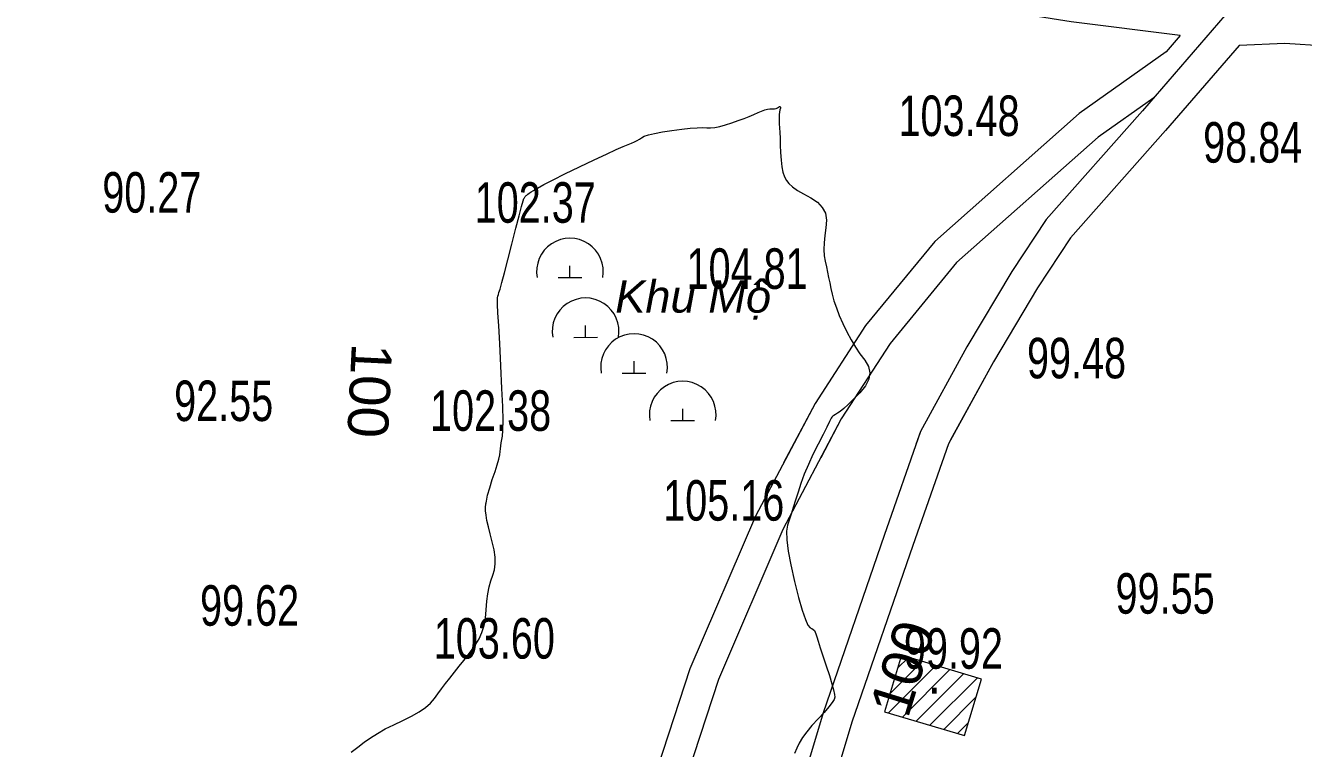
# Model space of a CAD drawing. Header units: metres. Extents: x 431006 to 434411, y 2469261 to 2473208.
# Drawn here: x 433488.5 to 433614.7, y 2471342.4 to 2471413.8 of the extents above; entities that cross this region are included whole.
import ezdxf
from ezdxf.enums import TextEntityAlignment as Align

# ---------------------------------------------------------------- set-up
doc = ezdxf.new("R2010")
doc.units = ezdxf.units.M
doc.header["$MEASUREMENT"] = 0
for name, color, linetype, lineweight in [('CAO DO', 8, 'Continuous', 18), ('duong be tong-ks', 8, 'Continuous', 18), ('duong da-ks', 8, 'Continuous', 18), ('duong dat-ks', 8, 'Continuous', 18), ('ghichutenrieng', 8, 'Continuous', 18), ('hanh nha', 8, 'Continuous', 18), ('ks_mo+nghia dia', 8, 'Continuous', 18), ('MH_DongMuc', 8, 'Continuous', 18), ('MH_DongMuc_Con', 8, 'Continuous', 18), ('nha cua-ks', 8, 'Continuous', 18)]:
    doc.layers.add(name, color=color, linetype=linetype, lineweight=lineweight)
doc.styles.add('ghi chu ten rieng', font='')
doc.styles.get("Standard").update_dxf_attribs({"font": 'arial.ttf'})
doc.styles.add('THUY', font='')
doc.styles.get('ghi chu ten rieng').set_extended_font_data('.VnArial', italic=True)
doc.styles.get('THUY').set_extended_font_data('.VnArial NarrowH')

# ---------------------------------------------------------------- blocks, each defined once
blk = doc.blocks.new('121223')
at = {"layer": 'ks_mo+nghia dia', "flags": 128}
blk.add_lwpolyline([(2.249, 0.068, 1.2), (-2.249, -0.068)], format="xyb", dxfattribs=at)
for points in [[(-0.81, -0.025), (0.81, 0.025)], [(0, 0), (-0.025, 0.81)]]:
    blk.add_lwpolyline(points, dxfattribs=at)

msp = doc.modelspace()

# ---------------------------------------------------------------- hatches: boundary and pattern name
at = {"layer": 'hanh nha', "lineweight": 0}
h = msp.add_hatch(dxfattribs=at)
h.set_pattern_fill('ANSI31', color=8, scale=10, style=0)
h.set_pattern_definition([(45, (0, 0), (-0.8838834765, 0.8838834765), [])])
h.paths.add_polyline_path([(433413.16, 2471252.62), (433406.27, 2471266.04), (433414.57, 2471270.3), (433421.46, 2471256.88)])
h.paths.add_polyline_path([(433482.75, 2471404.54), (433479.02, 2471400.37), (433474.69, 2471404.25), (433478.41, 2471408.42)])
h.paths.add_polyline_path([(433468.15, 2471397.16), (433474.51, 2471404.26), (433480.44, 2471398.96), (433474.08, 2471391.85)])
h.paths.add_polyline_path([(433776.77, 2471226.91), (433772.05, 2471219.86), (433760.72, 2471227.45), (433765.44, 2471234.5)])
h.paths.add_polyline_path([(433723.44, 2471348.53), (433730.22, 2471350.99), (433732.15, 2471345.66), (433725.36, 2471343.21)])
h.paths.add_polyline_path([(433739.59, 2471349.48), (433731.99, 2471346.73), (433730.34, 2471351.32), (433737.93, 2471354.07)])
h.paths.add_polyline_path([(433724.92, 2471351.96), (433719.51, 2471383), (433713.09, 2471381.88), (433718.5, 2471350.84)])
h.paths.add_polyline_path([(433673.93, 2471381.12), (433662.05, 2471352.74), (433667.35, 2471350.52), (433679.23, 2471378.9)])
h.paths.add_polyline_path([(433633.07, 2471366.31), (433637.7, 2471378.28), (433629.74, 2471381.36), (433625.11, 2471369.39)])
h.paths.add_polyline_path([(433621.38, 2471373.94), (433618.26, 2471365.9), (433622.83, 2471364.13), (433625.95, 2471372.17)])
h.paths.add_polyline_path([(433647.36, 2471359.86), (433652.96, 2471374.3), (433645.96, 2471377.01), (433640.37, 2471362.57)])
h.paths.add_polyline_path([(433639.01, 2471340.81), (433644.21, 2471354.24), (433637.12, 2471356.99), (433631.91, 2471343.56)])
h.paths.add_polyline_path([(433630.79, 2471359.66), (433628.35, 2471353.38), (433633.07, 2471351.56), (433635.5, 2471357.83)])
h.paths.add_polyline_path([(433630.21, 2471344.18), (433633.07, 2471351.56), (433624.13, 2471355.02), (433621.27, 2471347.64)])
h.paths.add_polyline_path([(433651.18, 2471320.46), (433657.15, 2471335.87), (433651.12, 2471338.21), (433645.15, 2471322.8)])
h.paths.add_polyline_path([(433623.49, 2471250.97), (433623.44, 2471243.58), (433636.73, 2471243.5), (433636.77, 2471250.9)])
h.paths.add_polyline_path([(433636.46, 2471198.04), (433636.73, 2471243.5), (433625.32, 2471243.56), (433625.06, 2471198.1)])
h.paths.add_polyline_path([(433582.93, 2471349.26), (433575.03, 2471351.61), (433573.36, 2471346.03), (433581.26, 2471343.67)])
h.paths.add_polyline_path([(433591.09, 2471315.2), (433592.74, 2471323.87), (433584.74, 2471325.39), (433583.09, 2471316.72)])
h.paths.add_polyline_path([(433584.62, 2471324.8), (433586.55, 2471334.93), (433574.5, 2471337.22), (433572.57, 2471327.09)])
h.paths.add_polyline_path([(433453.77, 2471177.8), (433448.93, 2471177.8), (433448.93, 2471180.73), (433453.77, 2471180.73)])
h.paths.add_polyline_path([(433459.43, 2471183.62), (433452.86, 2471181.19), (433450.9, 2471186.47), (433457.47, 2471188.91)])
h.paths.add_polyline_path([(433468.96, 2471187.12), (433461.59, 2471184.39), (433458.26, 2471193.34), (433465.64, 2471196.07)])
h.paths.add_polyline_path([(433432.21, 2471194.58), (433435.45, 2471197.26), (433433.49, 2471199.62), (433430.26, 2471196.94)])
h.paths.add_polyline_path([(433446.73, 2471194.64), (433441.02, 2471202.21), (433435.22, 2471197.84), (433440.92, 2471190.26)])
h.paths.add_polyline_path([(433399.81, 2471202.77), (433404.48, 2471208.38), (433400.91, 2471211.36), (433396.23, 2471205.75)])
h.paths.add_polyline_path([(433413.67, 2471260.27), (433415.23, 2471260.27), (433415.23, 2471261.11), (433413.67, 2471261.11)], flags=24)
h.paths.add_polyline_path([(433477.7, 2471404.35), (433479.25, 2471404.35), (433479.25, 2471405.19), (433477.7, 2471405.19)], flags=24)
h.paths.add_polyline_path([(433473.48, 2471397.23), (433475.03, 2471397.23), (433475.03, 2471398.07), (433473.48, 2471398.07)], flags=24)
h.paths.add_polyline_path([(433765.22, 2471223.98), (433773.15, 2471223.98), (433773.15, 2471230.18), (433765.22, 2471230.18)], flags=25)
h.paths.add_polyline_path([(433734.45, 2471349.89), (433736, 2471349.89), (433736, 2471350.73), (433734.45, 2471350.73)], flags=24)
h.paths.add_polyline_path([(433726.86, 2471346.07), (433728.41, 2471346.07), (433728.41, 2471346.91), (433726.86, 2471346.91)], flags=24)
h.paths.add_polyline_path([(433715.62, 2471363.38), (433723.55, 2471363.38), (433723.55, 2471369.58), (433715.62, 2471369.58)], flags=25)
h.paths.add_polyline_path([(433667.2, 2471362.88), (433675.13, 2471362.88), (433675.13, 2471369.09), (433667.2, 2471369.09)], flags=24)
h.paths.add_polyline_path([(433650.11, 2471327.98), (433651.66, 2471327.98), (433651.66, 2471328.82), (433650.11, 2471328.82)], flags=24)
h.paths.add_polyline_path([(433631.08, 2471354.92), (433632.63, 2471354.92), (433632.63, 2471355.76), (433631.08, 2471355.76)], flags=24)
h.paths.add_polyline_path([(433626.94, 2471349.13), (433628.5, 2471349.13), (433628.5, 2471349.97), (433626.94, 2471349.97)], flags=24)
h.paths.add_polyline_path([(433637.4, 2471348.21), (433638.96, 2471348.21), (433638.96, 2471349.05), (433637.4, 2471349.05)], flags=24)
h.paths.add_polyline_path([(433627.18, 2471370.77), (433635.11, 2471370.77), (433635.11, 2471376.97), (433627.18, 2471376.97)], flags=24)
h.paths.add_polyline_path([(433621.71, 2471368.99), (433623.26, 2471368.99), (433623.26, 2471369.83), (433621.71, 2471369.83)], flags=24)
h.paths.add_polyline_path([(433642.09, 2471364.79), (433650.01, 2471364.79), (433650.01, 2471371), (433642.09, 2471371)], flags=24)
h.paths.add_polyline_path([(433629.7, 2471224.81), (433631.26, 2471224.81), (433631.26, 2471225.65), (433629.7, 2471225.65)], flags=24)
h.paths.add_polyline_path([(433629.9, 2471247.84), (433631.45, 2471247.84), (433631.45, 2471248.68), (433629.9, 2471248.68)], flags=24)
h.paths.add_polyline_path([(433587.28, 2471319.8), (433588.83, 2471319.8), (433588.83, 2471320.64), (433587.28, 2471320.64)], flags=24)
h.paths.add_polyline_path([(433577.51, 2471347.66), (433579.07, 2471347.66), (433579.07, 2471348.5), (433577.51, 2471348.5)], flags=24)
h.paths.add_polyline_path([(433575.72, 2471327.99), (433583.64, 2471327.99), (433583.64, 2471334.2), (433575.72, 2471334.2)], flags=24)
h.paths.add_polyline_path([(433462.62, 2471189.44), (433464.18, 2471189.44), (433464.18, 2471190.28), (433462.62, 2471190.28)], flags=24)
h.paths.add_polyline_path([(433450.58, 2471178.57), (433452.14, 2471178.57), (433452.14, 2471179.41), (433450.58, 2471179.41)], flags=24)
h.paths.add_polyline_path([(433454.72, 2471184.73), (433456.27, 2471184.73), (433456.27, 2471185.57), (433454.72, 2471185.57)], flags=24)
h.paths.add_polyline_path([(433440.19, 2471195.86), (433441.74, 2471195.86), (433441.74, 2471196.7), (433440.19, 2471196.7)], flags=24)
h.paths.add_polyline_path([(433432.16, 2471196.64), (433433.72, 2471196.64), (433433.72, 2471197.48), (433432.16, 2471197.48)], flags=24)
h.paths.add_polyline_path([(433399.78, 2471206.69), (433401.34, 2471206.69), (433401.34, 2471207.52), (433399.78, 2471207.52)], flags=24)
h.paths.add_polyline_path([(433364.92, 2471185.67), (433366.47, 2471185.67), (433366.47, 2471186.51), (433364.92, 2471186.51)], flags=9)

# ---------------------------------------------------------------- linework, layer by layer
at = {"layer": 'duong be tong-ks', "color": 8, "lineweight": 0}
for points in [[(433854.76, 2471385.17), (433814.27, 2471389.71), (433780.44, 2471392.5), (433728.41, 2471399.99), (433707.16, 2471403.09), (433669.66, 2471408.2), (433643.87, 2471411.23), (433625.4, 2471414.25), (433612.94, 2471415.05), (433606.97, 2471414.81), (433598.86, 2471405.41), (433589.35, 2471394.67), (433585.93, 2471389.51), (433581.51, 2471382.08), (433576.92, 2471373.73), (433573.34, 2471363.44), (433567.29, 2471345.92), (433561.41, 2471326.27)], [(433854.72, 2471382.9), (433813.98, 2471386.73), (433780.11, 2471389.52), (433727.98, 2471397.02), (433706.74, 2471400.12), (433669.29, 2471405.23), (433643.45, 2471408.25), (433625.07, 2471411.26), (433612.9, 2471412.04), (433608.39, 2471411.86), (433601.12, 2471403.44), (433591.73, 2471392.84), (433588.47, 2471387.91), (433584.12, 2471380.59), (433579.67, 2471372.5), (433576.17, 2471362.46), (433570.15, 2471345), (433564.29, 2471325.41)]]:
    msp.add_lwpolyline(points, dxfattribs=at)
at = {"layer": 'duong be tong-ks', "color": 9, "lineweight": 0}
for points in [[(433681.78, 2471406.55), (433669.66, 2471408.2), (433643.87, 2471411.23), (433625.4, 2471414.25), (433612.94, 2471415.05), (433606.97, 2471414.81), (433598.86, 2471405.41), (433589.35, 2471394.67), (433585.93, 2471389.51), (433581.51, 2471382.08), (433576.92, 2471373.73), (433576.46, 2471372.42)], [(433682.17, 2471403.47), (433669.29, 2471405.23), (433643.45, 2471408.25), (433625.07, 2471411.26), (433612.9, 2471412.04), (433608.39, 2471411.86), (433601.12, 2471403.44), (433591.73, 2471392.84), (433588.47, 2471387.91), (433584.12, 2471380.59), (433579.88, 2471372.89)]]:
    msp.add_lwpolyline(points, dxfattribs=at)
at = {"layer": 'duong da-ks', "color": 8, "lineweight": 0}
msp.add_lwpolyline([(433602.58, 2471412.84), (433591.79, 2471414.18), (433577.88, 2471416.44), (433566.18, 2471419.23), (433562.27, 2471420.59), (433543.09, 2471435.82), (433537.46, 2471440.94), (433534.07, 2471442.85), (433524.37, 2471445.55), (433514.01, 2471448.07), (433501.46, 2471450.87), (433496.82, 2471451.98), (433489.81, 2471453.51)], dxfattribs=at)
at = {"layer": 'duong da-ks', "color": 9, "lineweight": 0}
msp.add_lwpolyline([(433602.58, 2471412.84), (433591.79, 2471414.18), (433577.88, 2471416.44), (433566.18, 2471419.23), (433562.27, 2471420.59), (433543.09, 2471435.82), (433537.46, 2471440.94), (433534.07, 2471442.85), (433524.37, 2471445.55), (433514.01, 2471448.07), (433501.46, 2471450.87), (433496.82, 2471451.98), (433489.81, 2471453.51)], dxfattribs=at)
at = {"layer": 'duong dat-ks', "color": 8, "lineweight": 0}
for points in [[(433602.58, 2471412.84), (433601.18, 2471411.23), (433592.61, 2471405.14), (433578.32, 2471392.49), (433571.5, 2471384.19), (433566.5, 2471376.49), (433560.62, 2471365.34), (433554.14, 2471350.28), (433549.9, 2471337.25), (433542.69, 2471322.19), (433537.69, 2471315.81), (433529.45, 2471312.08), (433502.52, 2471299.55), (433496.19, 2471296.68), (433491.69, 2471291.96), (433487.68, 2471285.26), (433483.72, 2471274.54), (433476, 2471256.43), (433469.86, 2471249.5), (433461.78, 2471245.64), (433452.03, 2471245.02), (433436.13, 2471245.2), (433432.88, 2471245.9)], [(433599.97, 2471406.69), (433594.48, 2471402.79), (433580.49, 2471390.41), (433573.93, 2471382.42), (433569.09, 2471374.97), (433563.33, 2471364.04), (433556.95, 2471349.22), (433552.69, 2471336.14), (433545.26, 2471320.6), (433539.6, 2471313.38), (433530.7, 2471309.35), (433503.78, 2471296.83), (433497.96, 2471294.19), (433494.09, 2471290.13), (433490.4, 2471283.96), (433486.51, 2471273.43), (433478.57, 2471254.81), (433471.7, 2471247.05), (433462.55, 2471242.68), (433452.11, 2471242.02), (433435.79, 2471242.2), (433432.25, 2471242.97)]]:
    msp.add_lwpolyline(points, dxfattribs=at)
at = {"layer": 'duong dat-ks', "color": 9, "lineweight": 0}
for points in [[(433602.58, 2471412.84), (433601.18, 2471411.23), (433592.61, 2471405.14), (433578.32, 2471392.49), (433571.5, 2471384.19), (433566.5, 2471376.49), (433563.4, 2471370.61)], [(433599.97, 2471406.69), (433594.48, 2471402.79), (433580.49, 2471390.41), (433573.93, 2471382.42), (433569.09, 2471374.97), (433567.06, 2471371.12)]]:
    msp.add_lwpolyline(points, dxfattribs=at)
at = {"layer": 'MH_DongMuc_Con', "color": 8, "lineweight": 0, "elevation": 104}
msp.add_lwpolyline([(433520.69, 2471342.03), (433521.35, 2471342.54), (433521.97, 2471343.01), (433522.59, 2471343.45), (433523.28, 2471343.89), (433524.05, 2471344.33), (433524.88, 2471344.75), (433525.78, 2471345.17), (433526.65, 2471345.59), (433527.4, 2471346.01), (433528.03, 2471346.45), (433528.53, 2471346.89), (433528.91, 2471347.33), (433529.25, 2471347.79), (433529.61, 2471348.29), (433530.01, 2471348.81), (433530.44, 2471349.36), (433530.9, 2471349.94), (433531.36, 2471350.53), (433531.8, 2471351.1), (433532.22, 2471351.65), (433532.62, 2471352.18), (433532.99, 2471352.7), (433533.33, 2471353.24), (433533.59, 2471353.85), (433533.8, 2471354.54), (433533.94, 2471355.29), (433534.02, 2471356.11), (433534.09, 2471356.94), (433534.18, 2471357.69), (433534.31, 2471358.37), (433534.47, 2471358.97), (433534.67, 2471359.51), (433534.83, 2471360.04), (433534.91, 2471360.63), (433534.9, 2471361.3), (433534.8, 2471362.03), (433534.61, 2471362.83), (433534.4, 2471363.62), (433534.23, 2471364.31), (433534.09, 2471364.92), (433534, 2471365.44), (433533.96, 2471365.87), (433533.96, 2471366.3), (433534.03, 2471366.82), (433534.16, 2471367.44), (433534.36, 2471368.15), (433534.62, 2471368.96), (433534.89, 2471369.75), (433535.11, 2471370.42), (433535.26, 2471370.98), (433535.36, 2471371.42), (433535.41, 2471371.74), (433535.43, 2471372.02), (433535.46, 2471372.3), (433535.5, 2471372.61), (433535.56, 2471372.93), (433535.62, 2471373.27), (433535.67, 2471373.82), (433535.68, 2471374.79), (433535.65, 2471376.18), (433535.57, 2471377.98), (433535.46, 2471380.21), (433535.35, 2471382.41), (433535.25, 2471384.15), (433535.18, 2471385.43), (433535.14, 2471386.26), (433535.12, 2471386.62), (433535.12, 2471386.77), (433535.14, 2471386.92), (433535.17, 2471387.08), (433535.22, 2471387.26), (433535.28, 2471387.44), (433535.38, 2471387.79), (433535.56, 2471388.44), (433535.82, 2471389.4), (433536.15, 2471390.66), (433536.55, 2471392.24), (433536.95, 2471393.8), (433537.28, 2471395.03), (433537.51, 2471395.93), (433537.67, 2471396.5), (433537.75, 2471396.74), (433537.79, 2471396.81), (433537.83, 2471396.87), (433537.87, 2471396.93), (433537.91, 2471396.98), (433537.96, 2471397.02), (433538.02, 2471397.07), (433538.13, 2471397.15), (433538.27, 2471397.26), (433538.46, 2471397.38), (433538.69, 2471397.54), (433539.07, 2471397.77), (433539.72, 2471398.11), (433540.63, 2471398.58), (433541.8, 2471399.16), (433543.24, 2471399.86), (433544.68, 2471400.55), (433545.89, 2471401.12), (433546.85, 2471401.56), (433547.56, 2471401.88), (433548.04, 2471402.07), (433548.37, 2471402.19), (433548.67, 2471402.33), (433548.93, 2471402.46), (433549.16, 2471402.6), (433549.35, 2471402.74), (433549.61, 2471402.88), (433550.04, 2471403.03), (433550.64, 2471403.17), (433551.42, 2471403.32), (433552.37, 2471403.46), (433553.33, 2471403.59), (433554.16, 2471403.68), (433554.85, 2471403.73), (433555.4, 2471403.75), (433555.8, 2471403.72), (433556.17, 2471403.71), (433556.61, 2471403.75), (433557.11, 2471403.85), (433557.67, 2471404), (433558.29, 2471404.2), (433558.92, 2471404.43), (433559.49, 2471404.64), (433560.01, 2471404.85), (433560.47, 2471405.04), (433560.87, 2471405.22), (433561.22, 2471405.37), (433561.53, 2471405.49), (433561.79, 2471405.56), (433562.02, 2471405.6), (433562.2, 2471405.6), (433562.36, 2471405.59), (433562.51, 2471405.6), (433562.65, 2471405.63), (433562.78, 2471405.68), (433562.89, 2471405.76), (433562.99, 2471405.81), (433563.05, 2471405.81), (433563.08, 2471405.76), (433563.08, 2471405.65), (433563.04, 2471405.48), (433563, 2471405.26), (433562.97, 2471405.02), (433562.95, 2471404.75), (433562.96, 2471404.45), (433562.97, 2471404.12), (433563, 2471403.73), (433563.03, 2471403.25), (433563.05, 2471402.68), (433563.07, 2471402.02), (433563.1, 2471401.27), (433563.14, 2471400.53), (433563.22, 2471399.88), (433563.33, 2471399.33), (433563.48, 2471398.88), (433563.67, 2471398.53), (433563.92, 2471398.21), (433564.29, 2471397.88), (433564.77, 2471397.54), (433565.36, 2471397.18), (433566.07, 2471396.8), (433566.73, 2471396.37), (433567.22, 2471395.86), (433567.52, 2471395.27), (433567.64, 2471394.6), (433567.58, 2471393.84), (433567.46, 2471393.07), (433567.39, 2471392.35), (433567.37, 2471391.69), (433567.41, 2471391.08), (433567.5, 2471390.53), (433567.62, 2471390), (433567.73, 2471389.46), (433567.84, 2471388.93), (433567.95, 2471388.39), (433568.05, 2471387.84), (433568.18, 2471387.27), (433568.37, 2471386.63), (433568.61, 2471385.94), (433568.9, 2471385.19), (433569.26, 2471384.37), (433569.65, 2471383.55), (433570.06, 2471382.78), (433570.49, 2471382.06), (433570.94, 2471381.39), (433571.42, 2471380.76), (433571.78, 2471380.15), (433571.92, 2471379.52), (433571.82, 2471378.88), (433571.5, 2471378.22), (433570.94, 2471377.55), (433570.31, 2471376.92), (433569.77, 2471376.4), (433569.33, 2471376), (433568.98, 2471375.7), (433568.72, 2471375.52), (433568.52, 2471375.4), (433568.37, 2471375.3), (433568.26, 2471375.23), (433568.2, 2471375.18), (433568.17, 2471375.14), (433568.11, 2471375.02), (433567.94, 2471374.69), (433567.67, 2471374.15), (433567.29, 2471373.41), (433566.8, 2471372.46), (433566.29, 2471371.43), (433565.84, 2471370.44), (433565.44, 2471369.5), (433565.1, 2471368.59), (433564.82, 2471367.73), (433564.58, 2471366.93), (433564.35, 2471366.21), (433564.14, 2471365.55), (433563.96, 2471364.97), (433563.79, 2471364.47), (433563.69, 2471363.87), (433563.71, 2471363.02), (433563.84, 2471361.9), (433564.1, 2471360.53), (433564.47, 2471358.9), (433564.88, 2471357.3), (433565.24, 2471356.05), (433565.55, 2471355.14), (433565.8, 2471354.57), (433566.01, 2471354.33), (433566.18, 2471354.26), (433566.32, 2471354.16), (433566.44, 2471354.04), (433566.53, 2471353.89), (433566.59, 2471353.72), (433566.67, 2471353.44), (433566.81, 2471352.99), (433567.01, 2471352.36), (433567.27, 2471351.56), (433567.6, 2471350.58), (433567.92, 2471349.6), (433568.16, 2471348.8), (433568.34, 2471348.18), (433568.44, 2471347.74), (433568.47, 2471347.48), (433568.4, 2471347.25), (433568.2, 2471346.93), (433567.87, 2471346.5), (433567.4, 2471345.97), (433566.81, 2471345.34), (433566.19, 2471344.67), (433565.68, 2471344.05), (433565.26, 2471343.47), (433564.93, 2471342.93), (433564.7, 2471342.44), (433564.48, 2471341.91)], dxfattribs=at)
at = {"layer": 'MH_DongMuc_Con', "color": 9, "lineweight": 0, "elevation": 104}
msp.add_lwpolyline([(433533.99, 2471366.54), (433534.03, 2471366.82), (433534.16, 2471367.44), (433534.36, 2471368.15), (433534.62, 2471368.96), (433534.89, 2471369.75), (433535.11, 2471370.42), (433535.26, 2471370.98), (433535.36, 2471371.42), (433535.41, 2471371.74), (433535.43, 2471372.02), (433535.46, 2471372.3), (433535.5, 2471372.61), (433535.56, 2471372.93), (433535.62, 2471373.27), (433535.67, 2471373.82), (433535.68, 2471374.79), (433535.65, 2471376.18), (433535.57, 2471377.98), (433535.46, 2471380.21), (433535.35, 2471382.41), (433535.25, 2471384.15), (433535.18, 2471385.43), (433535.14, 2471386.26), (433535.12, 2471386.62), (433535.12, 2471386.77), (433535.14, 2471386.92), (433535.17, 2471387.08), (433535.22, 2471387.26), (433535.28, 2471387.44), (433535.38, 2471387.79), (433535.56, 2471388.44), (433535.82, 2471389.4), (433536.15, 2471390.66), (433536.55, 2471392.24), (433536.95, 2471393.8), (433537.28, 2471395.03), (433537.51, 2471395.93), (433537.67, 2471396.5), (433537.75, 2471396.74), (433537.79, 2471396.81), (433537.83, 2471396.87), (433537.87, 2471396.93), (433537.91, 2471396.98), (433537.96, 2471397.02), (433538.02, 2471397.07), (433538.13, 2471397.15), (433538.27, 2471397.26), (433538.46, 2471397.38), (433538.69, 2471397.54), (433539.07, 2471397.77), (433539.72, 2471398.11), (433540.63, 2471398.58), (433541.8, 2471399.16), (433543.24, 2471399.86), (433544.68, 2471400.55), (433545.89, 2471401.12), (433546.85, 2471401.56), (433547.56, 2471401.88), (433548.04, 2471402.07), (433548.37, 2471402.19), (433548.67, 2471402.33), (433548.93, 2471402.46), (433549.16, 2471402.6), (433549.35, 2471402.74), (433549.61, 2471402.88), (433550.04, 2471403.03), (433550.64, 2471403.17), (433551.42, 2471403.32), (433552.37, 2471403.46), (433553.33, 2471403.59), (433554.16, 2471403.68), (433554.85, 2471403.73), (433555.4, 2471403.75), (433555.8, 2471403.72), (433556.17, 2471403.71), (433556.61, 2471403.75), (433557.11, 2471403.85), (433557.67, 2471404), (433558.29, 2471404.2), (433558.92, 2471404.43), (433559.49, 2471404.64), (433560.01, 2471404.85), (433560.47, 2471405.04), (433560.87, 2471405.22), (433561.22, 2471405.37), (433561.53, 2471405.49), (433561.79, 2471405.56), (433562.02, 2471405.6), (433562.2, 2471405.6), (433562.36, 2471405.59), (433562.51, 2471405.6), (433562.65, 2471405.63), (433562.78, 2471405.68), (433562.89, 2471405.76), (433562.99, 2471405.81), (433563.05, 2471405.81), (433563.08, 2471405.76), (433563.08, 2471405.65), (433563.04, 2471405.48), (433563, 2471405.26), (433562.97, 2471405.02), (433562.95, 2471404.75), (433562.96, 2471404.45), (433562.97, 2471404.12), (433563, 2471403.73), (433563.03, 2471403.25), (433563.05, 2471402.68), (433563.07, 2471402.02), (433563.1, 2471401.27), (433563.14, 2471400.53), (433563.22, 2471399.88), (433563.33, 2471399.33), (433563.48, 2471398.88), (433563.67, 2471398.53), (433563.92, 2471398.21), (433564.29, 2471397.88), (433564.77, 2471397.54), (433565.36, 2471397.18), (433566.07, 2471396.8), (433566.73, 2471396.37), (433567.22, 2471395.86), (433567.52, 2471395.27), (433567.64, 2471394.6), (433567.58, 2471393.84), (433567.46, 2471393.07), (433567.39, 2471392.35), (433567.37, 2471391.69), (433567.41, 2471391.08), (433567.5, 2471390.53), (433567.62, 2471390), (433567.73, 2471389.46), (433567.84, 2471388.93), (433567.95, 2471388.39), (433568.05, 2471387.84), (433568.18, 2471387.27), (433568.37, 2471386.63), (433568.61, 2471385.94), (433568.9, 2471385.19), (433569.26, 2471384.37), (433569.65, 2471383.55), (433570.06, 2471382.78), (433570.49, 2471382.06), (433570.94, 2471381.39), (433571.42, 2471380.76), (433571.78, 2471380.15), (433571.92, 2471379.52), (433571.82, 2471378.88), (433571.5, 2471378.22), (433570.94, 2471377.55), (433570.31, 2471376.92), (433569.77, 2471376.4), (433569.33, 2471376), (433568.98, 2471375.7), (433568.72, 2471375.52), (433568.52, 2471375.4), (433568.37, 2471375.3), (433568.26, 2471375.23), (433568.2, 2471375.18), (433568.17, 2471375.14), (433568.11, 2471375.02), (433567.94, 2471374.69), (433567.67, 2471374.15), (433567.29, 2471373.41), (433566.8, 2471372.46), (433566.29, 2471371.43), (433566.09, 2471370.98)], dxfattribs=at)
at = {"layer": 'nha cua-ks', "color": 8, "lineweight": 0, "extrusion": (0, 0, -1)}
msp.add_lwpolyline([(-433582.93, 2471349.26), (-433575.03, 2471351.61), (-433573.36, 2471346.03), (-433581.26, 2471343.67)], close=True, dxfattribs=at)

# ---------------------------------------------------------------- block references
at = {"layer": 'ks_mo+nghia dia', "color": 8, "xscale": 1.439999999989275, "yscale": 1.439999999989275, "zscale": 1.439999999989275, "rotation": 358.2656745692742}
for p in [(433542.29, 2471388.92), (433543.83, 2471383.02), (433548.62, 2471379.49), (433553.43, 2471374.79)]:
    msp.add_blockref('121223', p, dxfattribs=at)
at = {"layer": 'ks_mo+nghia dia', "color": 9, "xscale": 1.439999999989275, "yscale": 1.439999999989275, "zscale": 1.439999999989275, "rotation": 358.2656745692742}
for p in [(433542.29, 2471388.92), (433543.83, 2471383.02), (433548.62, 2471379.49), (433553.43, 2471374.79)]:
    msp.add_blockref('121223', p, dxfattribs=at)

# ---------------------------------------------------------------- texts
at = {"layer": 'CAO DO', "color": 8, "lineweight": 0, "width": 0.7}
for s, p in [('103.48', (433574.75, 2471402.91, 103.48)), ('98.84', (433604.84, 2471400.28, 98.84)), ('90.27', (433496.09, 2471395.34, 90.27)), ('102.37', (433532.88, 2471394.34, 102.37)), ('104.81', (433553.81, 2471387.81, 104.81)), ('99.48', (433587.44, 2471378.97, 99.47)), ('92.55', (433503.19, 2471374.75, 92.55)), ('102.38', (433528.47, 2471373.78, 102.38)), ('105.16', (433551.5, 2471364.91, 105.16)), ('99.62', (433505.75, 2471354.53, 99.62)), ('99.55', (433596.19, 2471355.72, 99.55)), ('103.60', (433528.84, 2471351.28, 103.6)), ('99.92', (433575.28, 2471350.28, 99.92))]:
    msp.add_text(s, height=4, dxfattribs=at).set_placement(p)
at = {"layer": 'CAO DO', "color": 9, "lineweight": 0, "width": 0.7}
for s, p in [('103.48', (433574.75, 2471402.91, 103.48)), ('98.84', (433604.84, 2471400.28, 98.84)), ('90.27', (433496.09, 2471395.34, 90.27)), ('102.37', (433532.88, 2471394.34, 102.37)), ('104.81', (433553.81, 2471387.81, 104.81)), ('99.48', (433587.44, 2471378.97, 99.47)), ('92.55', (433503.19, 2471374.75, 92.55)), ('102.38', (433528.47, 2471373.78, 102.38)), ('105.16', (433551.5, 2471364.91, 105.16)), ('99.62', (433505.75, 2471354.53, 99.62))]:
    msp.add_text(s, height=4, dxfattribs=at).set_placement(p)
at = {"layer": 'ghichutenrieng', "color": 8, "style": 'ghi chu ten rieng'}
msp.add_text('Khu Mé', height=3.2, dxfattribs=at).set_placement((433554.46, 2471385.46), align=Align.CENTER)
at = {"layer": 'ghichutenrieng', "color": 9, "style": 'ghi chu ten rieng'}
msp.add_text('Khu Mé', height=3.2, dxfattribs=at).set_placement((433554.46, 2471385.46), align=Align.CENTER)
at = {"layer": 'MH_DongMuc', "color": 8, "lineweight": 0}
for rotation, p in [(267.2024, (433522.52, 2471377.74, 100)), (72.8159, (433575.13, 2471350.32, 100))]:
    msp.add_text('100', height=4, rotation=rotation, dxfattribs=at).set_placement(p, align=Align.MIDDLE)
at = {"layer": 'MH_DongMuc', "color": 9, "lineweight": 0}
msp.add_text('100', height=4, rotation=267.2024, dxfattribs=at).set_placement((433522.52, 2471377.74, 100), align=Align.MIDDLE)
at = {"layer": 'nha cua-ks', "color": 8, "style": 'THUY'}
msp.add_text('.', height=4, dxfattribs=at).set_placement((433577.65, 2471347.8))

doc.saveas('drawing.dxf')
